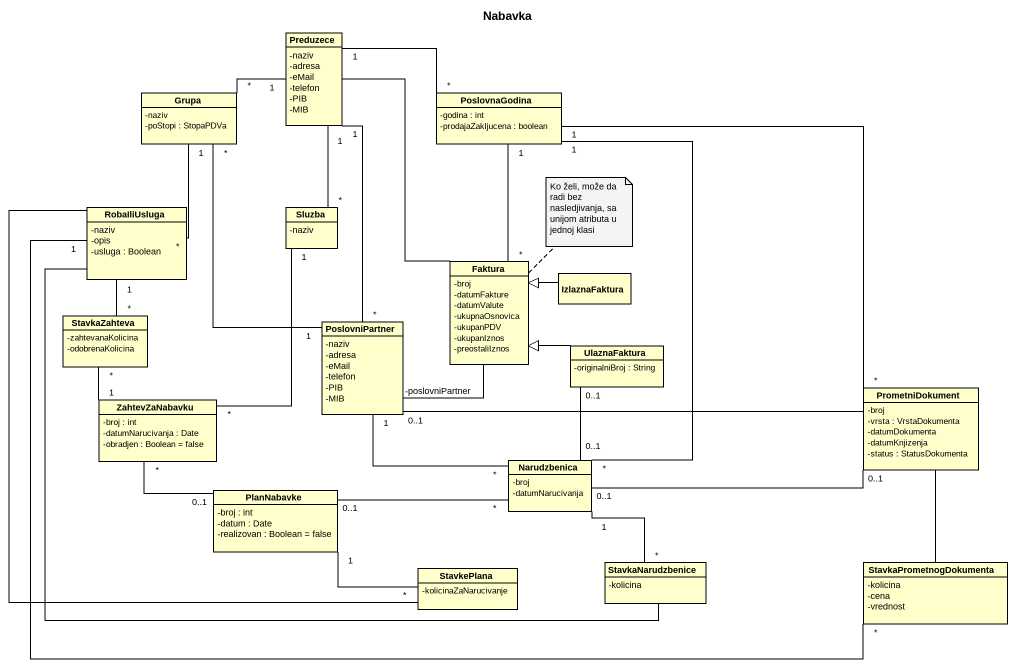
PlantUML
@startuml
title Nabavka
hide circle
hide empty members
skinparam classAttributeIconSize 0
class Preduzece {
  -naziv
  -adresa
  -eMail
  -telefon
  -PIB
  -MIB
}
class Grupa {
  -naziv
  -poStopi : StopaPDVa
}
class PoslovnaGodina {
  -godina : int
  -prodajaZakljucena : boolean
}
class RobaIliUsluga {
  -naziv
  -opis
  -usluga : Boolean
}
class Sluzba {
  -naziv
}
class Faktura {
  -broj
  -datumFakture
  -datumValute
  -ukupnaOsnovica
  -ukupanPDV
  -ukupanIznos
  -preostaliIznos
}
class IzlaznaFaktura
class StavkaZahteva {
  -zahtevanaKolicina
  -odobrenaKolicina
}
class PoslovniPartner {
  -naziv
  -adresa
  -eMail
  -telefon
  -PIB
  -MIB
}
class UlaznaFaktura {
  -originalniBroj : String
}
class ZahtevZaNabavku {
  -broj : int
  -datumNarucivanja : Date
  -obradjen : Boolean = false
}
class PrometniDokument {
  -broj
  -vrsta : VrstaDokumenta
  -datumDokumenta
  -datumKnjizenja
  -status : StatusDokumenta
}
class Narudzbenica {
  -broj
  -datumNarucivanja
}
class PlanNabavke {
  -broj : int
  -datum : Date
  -realizovan : Boolean = false
}
class StavkePlana {
  -kolicinaZaNarucivanje
}
class StavkaNarudzbenice {
  -kolicina
}
class StavkaPrometnogDokumenta {
  -kolicina
  -cena
  -vrednost
}
Preduzece "1" -left- "*" Grupa
Preduzece "1" -right- "*" PoslovnaGodina
Preduzece "1" -- "*" Sluzba
Preduzece "1" -- "*" PoslovniPartner
Grupa "1" -- "*" RobaIliUsluga
PoslovnaGodina "1" -- "*" PrometniDokument
PoslovnaGodina "1" -- "*" Narudzbenica
RobaIliUsluga -- StavkePlana
RobaIliUsluga -- StavkaNarudzbenice
RobaIliUsluga "1" -right- "*" StavkaPrometnogDokumenta
Faktura -up- Preduzece
Faktura "*" -up- "1" PoslovnaGodina
Faktura -left- "-poslovniPartner" PoslovniPartner
IzlaznaFaktura -left-|> Faktura
StavkaZahteva "*" -up- "1" RobaIliUsluga
PoslovniPartner "1" -up- "*" Grupa
UlaznaFaktura -left-|> Faktura
ZahtevZaNabavku "*" -up- "1" Sluzba
ZahtevZaNabavku "1" -up- "*" StavkaZahteva
PrometniDokument -left- "0..1" PoslovniPartner
Narudzbenica "*" -up- "1" PoslovniPartner
Narudzbenica "0..1" -up- "0..1" UlaznaFaktura
Narudzbenica "0..1" -right- "0..1" PrometniDokument
Narudzbenica "1" -- "*" StavkaNarudzbenice
PlanNabavke "0..1" -up- "*" ZahtevZaNabavku
PlanNabavke "0..1" -right- "*" Narudzbenica
PlanNabavke "1" -right- "*" StavkePlana
StavkaPrometnogDokumenta -up- PrometniDokument
note top of Faktura : Ko želi, može da radi bez nasledjivanja, sa unijom atributa u jednoj klasi
@enduml
